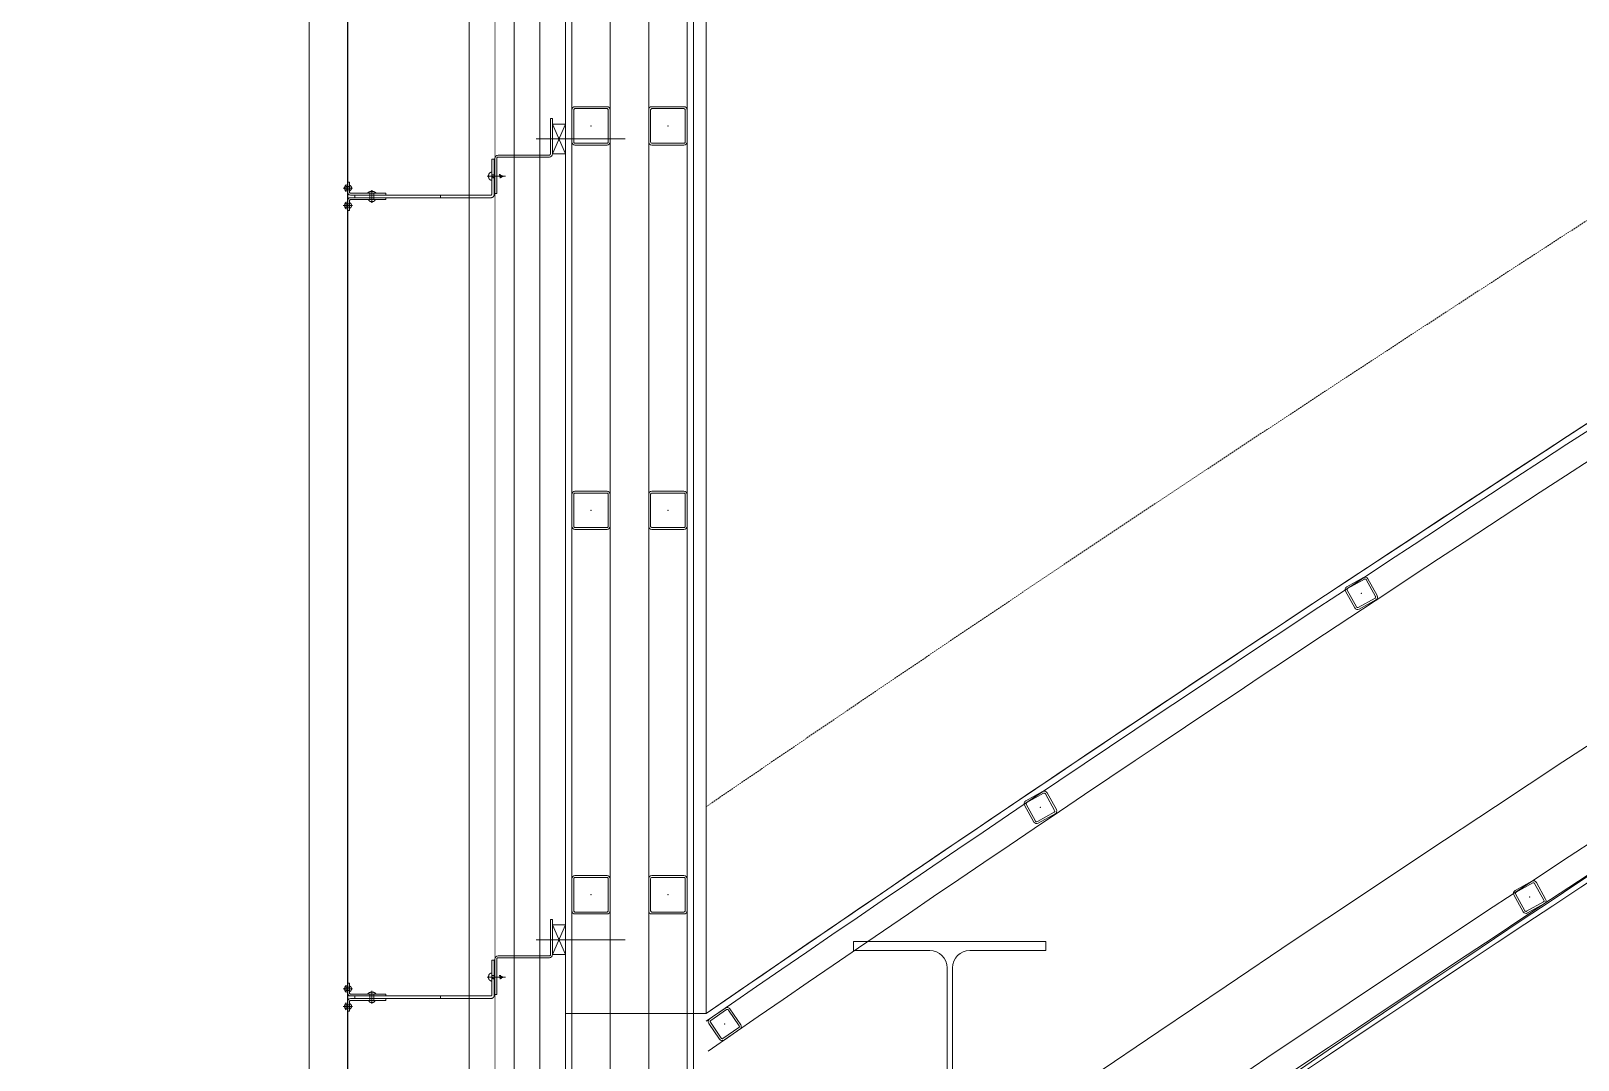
# Model space of a CAD drawing. Extents: x -2749 to 23780, y -1311 to 8245.
# Drawn here: x 7024.1 to 7265.6, y 940.2 to 1100.8 of the extents above; entities that cross this region are included whole.
import ezdxf

# ---------------------------------------------------------------- set-up
doc = ezdxf.new("R2010")
doc.units = 0
doc.header["$MEASUREMENT"] = 0
doc.linetypes.add('DOT2', pattern=[0.125, 0, -0.125])
doc.linetypes.add('HIDDEN', pattern=[0.375, 0.25, -0.125])
doc.layers.get('0').update_dxf_attribs({"color": 9, "lineweight": 9})
for name, color, linetype, lineweight in [('06C', 9, 'Continuous', 9), ('06D', 9, 'Continuous', 9), ('10', 9, 'Continuous', 9), ('11', 9, 'Continuous', 9), ('20', 9, 'DOT2', 9), ('33', 9, 'BATTING', 9), ('35', 9, 'Continuous', 9), ('40', 9, 'Continuous', 9), ('40B', 9, 'Continuous', 9)]:
    doc.layers.add(name, color=color, linetype=linetype, lineweight=lineweight)
doc.linetypes.add('BATTING', pattern='A,0.0001,-0.1,[134,ltypeshp.shx,S=0.1,R=0,X=-0.1,Y=0],-0.2,[134,ltypeshp.shx,S=0.1,R=180,X=0.1,Y=0],-0.1', length=0.4001)

# ---------------------------------------------------------------- blocks, each defined once
blk = doc.blocks.new('p- alum kaplama profil')
at = {"lineweight": 13}
blk.add_lwpolyline([(7.12, 12.59), (7.12, 26.49)], dxfattribs=at)
at = {"lineweight": 5}
blk.add_lwpolyline([(9.44, 15.16), (4.79, 15.16), (4.79, 17.16), (9.44, 17.16)], close=True, dxfattribs=at)
for points in [[(4.79, 15.16), (9.44, 17.16)], [(9.44, 15.16), (4.79, 17.16)]]:
    blk.add_lwpolyline(points, dxfattribs=at)
at = {"lineweight": 18}
blk.add_lwpolyline([(4.09, 6.16), (-1.41, 6.16), (-1.41, 6.46), (4.09, 6.46, 0.414214), (4.29, 6.66), (4.29, 14.66, -0.414214), (4.79, 15.16), (10.29, 15.16), (10.29, 14.86), (4.79, 14.86, 0.414214), (4.59, 14.66), (4.59, 6.66, -0.414214)], format="xyb", close=True, dxfattribs=at)
blk.add_lwpolyline([(-2.06, 5.56), (-2.06, -2.34), (-2.06, -15.69), (-1.66, -15.69), (-1.66, -2.34), (-1.66, 5.56), (-1.66, 5.56), (-1.66, 5.57), (-1.66, 5.57), (-1.66, 5.58), (-1.66, 5.58), (-1.65, 5.59), (-1.65, 5.59), (-1.65, 5.59), (-1.65, 5.6), (-1.65, 5.6), (-1.64, 5.61), (-1.64, 5.61), (-1.64, 5.62), (-1.64, 5.62), (-1.63, 5.62), (-1.63, 5.63), (-1.63, 5.63), (-1.62, 5.63), (-1.62, 5.64), (-1.61, 5.64), (-1.61, 5.64), (-1.61, 5.64), (-1.6, 5.65), (-1.6, 5.65), (-1.59, 5.65), (-1.59, 5.65), (-1.58, 5.65), (-1.58, 5.65), (-1.57, 5.66), (-1.57, 5.66), (-1.56, 5.66), (-1.56, 5.66), (3.94, 5.66), (3.94, 6.06), (-1.56, 6.06), (-1.58, 6.06), (-1.61, 6.05), (-1.63, 6.05), (-1.66, 6.05), (-1.68, 6.04), (-1.7, 6.03), (-1.73, 6.03), (-1.75, 6.02), (-1.77, 6.01), (-1.79, 6), (-1.82, 5.99), (-1.84, 5.97), (-1.86, 5.96), (-1.88, 5.94), (-1.89, 5.93), (-1.91, 5.91), (-1.93, 5.89), (-1.95, 5.87), (-1.96, 5.85), (-1.97, 5.83), (-1.99, 5.81), (-2, 5.79), (-2.01, 5.77), (-2.02, 5.75), (-2.03, 5.72), (-2.04, 5.7), (-2.04, 5.68), (-2.05, 5.65), (-2.05, 5.63), (-2.06, 5.61), (-2.06, 5.58)], close=True)
blk.add_lwpolyline([(-1.66, -2.34), (-2.06, -2.34)])
for points in [[(-2.36, -10.84), (-2.36, -16.39), (-2.36, -16.39, -0.414214), (-2.51, -16.54), (-2.51, -16.54), (-4.06, -16.54), (-4.06, -16.84), (-2.51, -16.84), (-2.51, -16.84, 0.414214), (-2.06, -16.39), (-2.06, -10.84)], [(-1.36, -10.84), (-1.66, -10.84), (-1.66, -16.39, 0.414214), (-1.21, -16.84), (-1.21, -16.84), (0.34, -16.84), (0.34, -16.54), (-1.21, -16.54), (-1.21, -16.54, -0.414214), (-1.36, -16.39), (-1.36, -16.39)]]:
    blk.add_lwpolyline(points, format="xyb", close=True)
for points in [[(1.05, 6.91, -10), (1.29, 7.56, -10)], [(1.29, 4.93, -10), (1.29, 7.8, -10)], [(1.53, 6.82, -10), (1.29, 7.56, -10)], [(0.67, 5.66, -10), (1.91, 5.66, -10)], [(0.67, 5.66, -10), (0.67, 5.64, -10), (0.67, 5.62, -10), (0.67, 5.6, -10), (0.68, 5.58, -10), (0.68, 5.56, -10), (0.69, 5.54, -10), (0.69, 5.52, -10), (0.7, 5.5, -10), (0.7, 5.48, -10), (0.71, 5.46, -10), (0.72, 5.45, -10), (0.73, 5.43, -10), (0.74, 5.41, -10), (0.75, 5.4, -10), (0.76, 5.38, -10), (0.77, 5.36, -10), (0.79, 5.35, -10), (0.8, 5.33, -10), (0.81, 5.32, -10), (0.83, 5.31, -10), (0.84, 5.29, -10), (0.86, 5.28, -10), (0.87, 5.27, -10), (0.89, 5.26, -10), (0.91, 5.25, -10), (0.92, 5.24, -10), (0.94, 5.23, -10), (0.96, 5.22, -10), (0.98, 5.21, -10), (1, 5.21, -10), (1.02, 5.2, -10), (1.03, 5.2, -10)], [(0.96, 5.66, -10), (0.97, 5.66, -10), (0.97, 5.66, -10), (0.97, 5.66, -10), (0.98, 5.66, -10), (0.98, 5.66, -10), (0.99, 5.66, -10), (0.99, 5.66, -10), (1, 5.66, -10), (1, 5.67, -10), (1, 5.67, -10), (1.01, 5.67, -10), (1.01, 5.67, -10), (1.01, 5.67, -10), (1.02, 5.68, -10), (1.02, 5.68, -10), (1.02, 5.68, -10), (1.03, 5.69, -10), (1.03, 5.69, -10), (1.03, 5.69, -10), (1.04, 5.7, -10), (1.04, 5.7, -10), (1.04, 5.7, -10), (1.04, 5.71, -10), (1.04, 5.71, -10), (1.05, 5.72, -10), (1.05, 5.72, -10), (1.05, 5.72, -10), (1.05, 5.73, -10), (1.05, 5.73, -10), (1.05, 5.74, -10), (1.05, 5.74, -10), (1.05, 5.75, -10)], [(1.61, 6.87, -10), (0.98, 6.96, -10)], [(1.33, 5.85, -10), (0.98, 5.88, -10)], [(1.56, 7.05, -10), (1.02, 7.13, -10)], [(1.03, 5.2, -10), (1.04, 5.2, -10), (1.05, 5.19, -10), (1.05, 5.19, -10), (1.06, 5.19, -10), (1.06, 5.19, -10), (1.07, 5.19, -10), (1.07, 5.19, -10), (1.08, 5.19, -10), (1.08, 5.19, -10), (1.09, 5.19, -10), (1.09, 5.18, -10), (1.1, 5.18, -10), (1.1, 5.18, -10), (1.11, 5.18, -10), (1.11, 5.18, -10), (1.12, 5.18, -10), (1.12, 5.18, -10), (1.13, 5.18, -10), (1.13, 5.18, -10), (1.14, 5.18, -10), (1.15, 5.18, -10), (1.15, 5.18, -10), (1.16, 5.17, -10), (1.16, 5.17, -10), (1.17, 5.17, -10), (1.17, 5.17, -10), (1.18, 5.17, -10), (1.18, 5.17, -10), (1.19, 5.17, -10), (1.19, 5.17, -10), (1.2, 5.17, -10), (1.2, 5.17, -10)], [(1.05, 5.83, -10), (1.05, 6.01, -10)], [(1.05, 5.75, -10), (1.05, 5.83, -10)], [(1.2, 5.17, -10), (1.2, 5.2, -10)], [(1.38, 5.2, -10), (1.2, 5.2, -10)], [(1.29, 6.16, -10), (1.29, 6.26, -10)], [(1.38, 5.17, -10), (1.38, 5.2, -10)], [(1.38, 5.17, -10), (1.38, 5.17, -10), (1.39, 5.17, -10), (1.39, 5.17, -10), (1.4, 5.17, -10), (1.41, 5.17, -10), (1.41, 5.17, -10), (1.42, 5.17, -10), (1.42, 5.17, -10), (1.43, 5.17, -10), (1.43, 5.18, -10), (1.44, 5.18, -10), (1.44, 5.18, -10), (1.45, 5.18, -10), (1.45, 5.18, -10), (1.46, 5.18, -10), (1.46, 5.18, -10), (1.47, 5.18, -10), (1.47, 5.18, -10), (1.48, 5.18, -10), (1.48, 5.18, -10), (1.49, 5.18, -10), (1.5, 5.19, -10), (1.5, 5.19, -10), (1.51, 5.19, -10), (1.51, 5.19, -10), (1.52, 5.19, -10), (1.52, 5.19, -10), (1.53, 5.19, -10), (1.53, 5.19, -10), (1.54, 5.19, -10), (1.54, 5.2, -10), (1.55, 5.2, -10)], [(1.53, 5.75, -10), (1.53, 5.92, -10)], [(1.53, 5.75, -10), (1.53, 5.74, -10), (1.53, 5.74, -10), (1.53, 5.73, -10), (1.53, 5.73, -10), (1.53, 5.72, -10), (1.54, 5.72, -10), (1.54, 5.72, -10), (1.54, 5.71, -10), (1.54, 5.71, -10), (1.54, 5.7, -10), (1.54, 5.7, -10), (1.55, 5.7, -10), (1.55, 5.69, -10), (1.55, 5.69, -10), (1.55, 5.69, -10), (1.56, 5.68, -10), (1.56, 5.68, -10), (1.56, 5.68, -10), (1.57, 5.67, -10), (1.57, 5.67, -10), (1.58, 5.67, -10), (1.58, 5.67, -10), (1.58, 5.67, -10), (1.59, 5.66, -10), (1.59, 5.66, -10), (1.6, 5.66, -10), (1.6, 5.66, -10), (1.6, 5.66, -10), (1.61, 5.66, -10), (1.61, 5.66, -10), (1.62, 5.66, -10), (1.62, 5.66, -10)], [(1.55, 5.2, -10), (1.57, 5.2, -10), (1.59, 5.21, -10), (1.6, 5.21, -10), (1.62, 5.22, -10), (1.64, 5.23, -10), (1.66, 5.24, -10), (1.68, 5.25, -10), (1.69, 5.26, -10), (1.71, 5.27, -10), (1.73, 5.28, -10), (1.74, 5.29, -10), (1.76, 5.31, -10), (1.77, 5.32, -10), (1.78, 5.33, -10), (1.8, 5.35, -10), (1.81, 5.36, -10), (1.82, 5.38, -10), (1.83, 5.4, -10), (1.84, 5.41, -10), (1.85, 5.43, -10), (1.86, 5.45, -10), (1.87, 5.46, -10), (1.88, 5.48, -10), (1.89, 5.5, -10), (1.89, 5.52, -10), (1.9, 5.54, -10), (1.9, 5.56, -10), (1.9, 5.58, -10), (1.91, 5.6, -10), (1.91, 5.62, -10), (1.91, 5.64, -10), (1.91, 5.66, -10)], [(-2.86, -13.04, 0), (-0.86, -13.04, 0)], [(-2.36, -12.52, 0), (-2.4, -12.53, 0), (-2.43, -12.56, 0), (-2.47, -12.58, 0), (-2.5, -12.6, 0), (-2.53, -12.63, 0), (-2.56, -12.66, 0), (-2.59, -12.69, 0), (-2.61, -12.73, 0), (-2.63, -12.76, 0), (-2.65, -12.8, 0), (-2.67, -12.84, 0), (-2.68, -12.88, 0), (-2.69, -12.92, 0), (-2.7, -12.96, 0), (-2.71, -13, 0), (-2.71, -13.04, 0), (-2.71, -13.08, 0), (-2.7, -13.13, 0), (-2.69, -13.17, 0), (-2.68, -13.21, 0), (-2.67, -13.25, 0), (-2.65, -13.28, 0), (-2.63, -13.32, 0), (-2.61, -13.36, 0), (-2.59, -13.39, 0), (-2.56, -13.42, 0), (-2.53, -13.45, 0), (-2.5, -13.48, 0), (-2.47, -13.51, 0), (-2.43, -13.53, 0), (-2.4, -13.55, 0), (-2.36, -13.57, 0)], [(-2.36, -13.04, 0), (-2.36, -12.52, 0)], [(-2.36, -13.04, 0), (-2.36, -12.73, 0)], [(-2.36, -12.73, 0), (-2.36, -13.04, 0)], [(-1.36, -12.73, 0), (-2.36, -12.73, 0)], [(-2.36, -13.04, 0), (-2.36, -13.36, 0)], [(-2.36, -13.04, 0), (-2.36, -13.57, 0)], [(-2.36, -13.36, 0), (-2.36, -13.04, 0)], [(-1.36, -13.36, 0), (-2.36, -13.36, 0)], [(-1.36, -13.04, 0), (-1.36, -12.37, 0)], [(-1.36, -13.72, 0), (-1.32, -13.68, 0), (-1.29, -13.65, 0), (-1.26, -13.61, 0), (-1.23, -13.58, 0), (-1.2, -13.54, 0), (-1.18, -13.5, 0), (-1.16, -13.45, 0), (-1.14, -13.41, 0), (-1.12, -13.37, 0), (-1.1, -13.32, 0), (-1.09, -13.28, 0), (-1.08, -13.23, 0), (-1.07, -13.18, 0), (-1.06, -13.14, 0), (-1.06, -13.09, 0), (-1.06, -13.04, 0), (-1.06, -12.99, 0), (-1.06, -12.95, 0), (-1.07, -12.9, 0), (-1.08, -12.85, 0), (-1.09, -12.81, 0), (-1.1, -12.76, 0), (-1.12, -12.72, 0), (-1.14, -12.67, 0), (-1.16, -12.63, 0), (-1.18, -12.59, 0), (-1.2, -12.55, 0), (-1.23, -12.51, 0), (-1.26, -12.47, 0), (-1.29, -12.43, 0), (-1.32, -12.4, 0), (-1.36, -12.37, 0)], [(-1.36, -13.04, 0), (-1.36, -13.72, 0)], [(-2.85, -16.54, 0), (-2.86, -16.51, 0), (-2.87, -16.47, 0), (-2.89, -16.44, 0), (-2.91, -16.41, 0), (-2.93, -16.38, 0), (-2.96, -16.35, 0), (-2.98, -16.33, 0), (-3.01, -16.31, 0), (-3.04, -16.29, 0), (-3.07, -16.27, 0), (-3.11, -16.25, 0), (-3.14, -16.24, 0), (-3.18, -16.23, 0), (-3.21, -16.22, 0), (-3.25, -16.22, 0), (-3.29, -16.22, 0), (-3.32, -16.22, 0), (-3.36, -16.22, 0), (-3.39, -16.23, 0), (-3.43, -16.24, 0), (-3.46, -16.25, 0), (-3.5, -16.27, 0), (-3.53, -16.29, 0), (-3.56, -16.31, 0), (-3.59, -16.33, 0), (-3.61, -16.35, 0), (-3.64, -16.38, 0), (-3.66, -16.41, 0), (-3.68, -16.44, 0), (-3.7, -16.47, 0), (-3.71, -16.51, 0), (-3.73, -16.54, 0)], [(-3.29, -16.54, 0), (-3.73, -16.54, 0)], [(-3.29, -16.54, 0), (-3.55, -16.54, 0)], [(-3.55, -16.54, 0), (-3.29, -16.54, 0)], [(-3.55, -17.04, 0), (-3.55, -16.54, 0)], [(-3.29, -17.54, 0), (-3.29, -16.04, 0)], [(-3.29, -16.54, 0), (-2.85, -16.54, 0)], [(-3.29, -16.54, 0), (-3.03, -16.54, 0)], [(-3.03, -16.54, 0), (-3.29, -16.54, 0)], [(-3.03, -17.04, 0), (-3.03, -16.54, 0)], [(-1, -16.54, 0), (-0.98, -16.51, 0), (-0.97, -16.47, 0), (-0.95, -16.44, 0), (-0.93, -16.41, 0), (-0.91, -16.38, 0), (-0.88, -16.35, 0), (-0.86, -16.33, 0), (-0.83, -16.31, 0), (-0.8, -16.29, 0), (-0.77, -16.27, 0), (-0.73, -16.25, 0), (-0.7, -16.24, 0), (-0.66, -16.23, 0), (-0.63, -16.22, 0), (-0.59, -16.22, 0), (-0.56, -16.22, 0), (-0.52, -16.22, 0), (-0.48, -16.22, 0), (-0.45, -16.23, 0), (-0.41, -16.24, 0), (-0.38, -16.25, 0), (-0.34, -16.27, 0), (-0.31, -16.29, 0), (-0.28, -16.31, 0), (-0.25, -16.33, 0), (-0.23, -16.35, 0), (-0.2, -16.38, 0), (-0.18, -16.41, 0), (-0.16, -16.44, 0), (-0.14, -16.47, 0), (-0.13, -16.51, 0), (-0.12, -16.54, 0)], [(-0.56, -16.54, 0), (-1, -16.54, 0)], [(-0.56, -16.54, 0), (-0.82, -16.54, 0)], [(-0.82, -16.54, 0), (-0.56, -16.54, 0)], [(-0.82, -17.04, 0), (-0.82, -16.54, 0)], [(-0.56, -17.54, 0), (-0.56, -16.04, 0)], [(-0.56, -16.54, 0), (-0.3, -16.54, 0)], [(-0.56, -16.54, 0), (-0.12, -16.54, 0)], [(-0.3, -16.54, 0), (-0.56, -16.54, 0)], [(-0.3, -17.04, 0), (-0.3, -16.54, 0)], [(-3.84, -17.04, 0), (-3.81, -17.07, 0), (-3.78, -17.1, 0), (-3.75, -17.12, 0), (-3.72, -17.15, 0), (-3.69, -17.17, 0), (-3.66, -17.19, 0), (-3.62, -17.21, 0), (-3.59, -17.23, 0), (-3.55, -17.24, 0), (-3.52, -17.26, 0), (-3.48, -17.27, 0), (-3.44, -17.28, 0), (-3.4, -17.28, 0), (-3.36, -17.29, 0), (-3.32, -17.29, 0), (-3.29, -17.29, 0), (-3.25, -17.29, 0), (-3.21, -17.29, 0), (-3.17, -17.28, 0), (-3.13, -17.28, 0), (-3.09, -17.27, 0), (-3.06, -17.26, 0), (-3.02, -17.24, 0), (-2.98, -17.23, 0), (-2.95, -17.21, 0), (-2.91, -17.19, 0), (-2.88, -17.17, 0), (-2.85, -17.15, 0), (-2.82, -17.12, 0), (-2.79, -17.1, 0), (-2.76, -17.07, 0), (-2.73, -17.04, 0)], [(-3.29, -17.04, 0), (-3.84, -17.04, 0)], [(-3.29, -17.04, 0), (-2.73, -17.04, 0)], [(-0.56, -17.04, 0), (-1.11, -17.04, 0)], [(0, -17.04, 0), (-0.03, -17.07, 0), (-0.06, -17.1, 0), (-0.09, -17.12, 0), (-0.12, -17.15, 0), (-0.15, -17.17, 0), (-0.18, -17.19, 0), (-0.22, -17.21, 0), (-0.25, -17.23, 0), (-0.29, -17.24, 0), (-0.33, -17.26, 0), (-0.36, -17.27, 0), (-0.4, -17.28, 0), (-0.44, -17.28, 0), (-0.48, -17.29, 0), (-0.52, -17.29, 0), (-0.56, -17.29, 0), (-0.59, -17.29, 0), (-0.63, -17.29, 0), (-0.67, -17.28, 0), (-0.71, -17.28, 0), (-0.75, -17.27, 0), (-0.79, -17.26, 0), (-0.82, -17.24, 0), (-0.86, -17.23, 0), (-0.89, -17.21, 0), (-0.93, -17.19, 0), (-0.96, -17.17, 0), (-0.99, -17.15, 0), (-1.02, -17.12, 0), (-1.05, -17.1, 0), (-1.08, -17.07, 0), (-1.11, -17.04, 0)], [(-0.56, -17.04, 0), (0, -17.04, 0)]]:
    blk.add_polyline3d(points)
blk = doc.blocks.new('Prf-40x40')
for points in [[(1.5, -2), (-1.5, -2, -0.414214), (-2, -1.5), (-2, 1.5, -0.414214), (-1.5, 2), (1.5, 2, -0.414214), (2, 1.5), (2, -1.5, -0.414214)], [(1.5, -1.7), (-1.5, -1.7, -0.414214), (-1.7, -1.5), (-1.7, 1.5, -0.414214), (-1.5, 1.7), (1.5, 1.7, -0.414214), (1.7, 1.5), (1.7, -1.5, -0.414214)]]:
    blk.add_lwpolyline(points, format="xyb", close=True)
blk.add_point((0, 0))
blk = doc.blocks.new('prf-60x60')
for points in [[(-2.5, -6), (2.5, -6, 0.414214), (3, -5.5), (3, -0.5, 0.414214), (2.5, 0), (-2.5, 0, 0.414214), (-3, -0.5), (-3, -5.5, 0.414214)], [(-2.5, -5.7), (2.5, -5.7, 0.414214), (2.7, -5.5), (2.7, -0.5, 0.414214), (2.5, -0.3), (-2.5, -0.3, 0.414214), (-2.7, -0.5), (-2.7, -5.5, 0.414214)]]:
    blk.add_lwpolyline(points, format="xyb", close=True)
at = {"color": 252}
blk.add_point((0, -3), dxfattribs=at)
blk = doc.blocks.new('prf-300')
at = {"linetype": 'Continuous'}
for p, q in [((0, 29), (30, 29)), ((0, 29), (0, 27.6)), ((30, 29), (30, 27.6)), ((0, 27.6), (11.88, 27.6)), ((30, 27.6), (18.13, 27.6)), ((14.58, 24.9), (14.58, 4.1)), ((15.43, 24.9), (15.43, 4.1)), ((0, 1.4), (11.88, 1.4)), ((0, 0), (0, 1.4)), ((30, 1.4), (18.13, 1.4)), ((30, 0), (30, 1.4)), ((0, 0), (30, 0))]:
    blk.add_line(p, q, dxfattribs=at)
for centre, start, end in [((11.88, 24.9), 0, 90), ((18.13, 24.9), 90, 180), ((11.88, 4.1), 270, 0), ((18.13, 4.1), 180, 270)]:
    blk.add_arc(centre, 2.7, start, end, dxfattribs=at)
blk = doc.blocks.new('A$C35244029')
at = {"layer": '10', "linetype": 'Continuous', "rotation": 34.60157386000044}
blk.add_blockref('prf-300', (-4203.82, -3207.28), dxfattribs=at)
blk = doc.blocks.new('1.KAT PLANI')
at = {"layer": '06C'}
blk.add_lwpolyline([(7067.5, 861.68), (7067.5, 861.68), (7067.5, 2865), (10767.5, 2865), (10767.49, 1989.75)], dxfattribs=at)
at = {"layer": '06D'}
for points in [[(7098.17, 861.98), (7092.5, 861.98), (7092.5, 1450)], [(7099.5, 869.98), (7099.5, 1450)]]:
    blk.add_lwpolyline(points, dxfattribs=at)
blk.add_lwpolyline([(7114.5, 1443), (7120.5, 1443), (7120.5, 895.86), (7114.5, 895.86)], close=True, dxfattribs=at)
blk.add_lwpolyline([(7110.87, 867.48, -0.026656), (7669.43, 1217.59), (7645.2, 1261.33, 0.024327), (7129.77, 941.6, 0.024327)], format="xyb", dxfattribs=at)
at = {"layer": '10'}
for points, const_width in [([(7073.5, 861.68), (7073.5, 2859), (10761.5, 2859), (10761.5, 1989.75)], 0.2), ([(7096.5, 861.98), (7096.5, 1456.63)], 0.1)]:
    blk.add_lwpolyline(points, dxfattribs=dict(at, const_width=const_width))
at = {"layer": '11'}
for points in [[(7107.5, 1450), (7127.5, 1450), (7127.5, 888.86), (7107.5, 888.86)], [(7108.5, 1449), (7126.5, 1449), (7126.5, 889.86), (7108.5, 889.86)]]:
    blk.add_lwpolyline(points, close=True, dxfattribs=at)
blk.add_lwpolyline([(7129.5, 946.27, -0.02439), (7646.76, 1266.77), (7674.86, 1216.03, 0.026932), (7110.87, 862.59), (7110.87, 861.37, -0.027001), (7676.22, 1215.64), (7647.15, 1268.13, 0.024402), (7129.5, 947.48)], format="xyb", dxfattribs=at)
at = {"layer": '33', "ltscale": 0.4}
blk.add_lwpolyline([(7103.47, 1450), (7103.5, 871.53), (7103.5, 871.53)], dxfattribs=at)
at = {"layer": '40'}
blk.add_lwpolyline([(7024.09, 821.21, -0.130719), (9996.87, 1970.74, -0.130719)], format="xyb", dxfattribs=at)
for points in [[(9868.11, 347), (9774.93, 347), (9765.28, 328.25), (9765.28, 326.05), (7108.55, 326.05), (7108.55, 704.15), (7109.42, 704.15, -0.030791), (7737.75, 1104.54), (7703.07, 1167.17, -0.099521), (10004.84, 1897.89), (10012.63, 1826.73, -0.029535), (10726.45, 1862.43), (10726.45, 1862.43), (10726.45, 907.25), (10705.5, 907.25), (10705.5, 825.97, 0.264688)], [(7109.42, 704.15, -0.030791), (7737.75, 1104.54), (7676.22, 1215.64, 0.027001), (7110.87, 861.37), (7109.42, 861.38)]]:
    blk.add_lwpolyline(points, format="xyb", close=True, dxfattribs=at)
at = {"layer": '40B'}
for points in [[(7107.5, 770.11, -0.130102), (10006.37, 1883.89), (9994.68, 1990.76, -0.029312), (10727.44, 2027.57), (10727.5, 916.43, 0.271408), (9762.5, 325), (7107.5, 325)], [(10004.84, 1897.89), (10012.63, 1826.73, -0.029535), (10726.45, 1862.43), (10730.2, 1862.43), (10730.2, 907.23), (10727.5, 907.23), (10727.5, 826.02), (10705.5, 825.97, 0.264688), (9868.11, 347), (9868.11, 325), (7104.8, 325), (7104.8, 861.38), (7110.87, 861.37, -0.029998), (7676.22, 1215.64), (7703.07, 1167.17, -0.099521)], [(7492.5, 1837.5), (7492.5, 1180.2), (7492.78, 1179.73, 0.017274), (7129.5, 947.48), (7107.5, 947.48), (7107.5, 1830), (7107.5, 1837.5), (7492.5, 1837.5)]]:
    blk.add_lwpolyline(points, format="xyb", close=True, dxfattribs=at)
at = {"rotation": 325.3984261400331}
blk.add_blockref('A$C35244029', (12434.05, 1182.45), dxfattribs=at)
at = {"layer": '10'}
for name, p, xscale, rotation in [('p- alum kaplama profil', (7090.34, 1076.86), -1, 270), ('Prf-40x40', (7231.73, 1013.05), -1, 28.99122559832658), ('Prf-40x40', (7181.65, 979.63), -1, 28.99122559832658), ('Prf-40x40', (7258.02, 965.63), -1, 28.99122559832658), ('p- alum kaplama profil', (7090.34, 951.86), -1, 270), ('Prf-40x40', (7132.38, 945.81), -0.9999999999999996, 34.29591848410996)]:
    blk.add_blockref(name, p, dxfattribs=dict(at, xscale=xscale, rotation=rotation))
for p in [(7111.5, 1089), (7123.5, 1089), (7111.5, 1029), (7123.5, 1029), (7111.5, 969), (7123.5, 969)]:
    blk.add_blockref('prf-60x60', p, dxfattribs=at)

msp = doc.modelspace()

# ---------------------------------------------------------------- linework, layer by layer
at = {"layer": '06C'}
msp.add_lwpolyline([(7676.22, 1215.64), (7737.75, 1104.54, 0.030791), (7109.42, 704.15), (7109.42, 847.7)], format="xyb", dxfattribs=at)
at = {"layer": '20', "linetype": 'HIDDEN'}
for points in [[(7129.5, 979.76, -0.152644), (10705.5, 2076.19, -0.10573)], [(7109.42, 775.36, -0.029077), (7709.78, 1155.04)]]:
    msp.add_lwpolyline(points, format="xyb", dxfattribs=at)
at = {"layer": '35'}
msp.add_lwpolyline([(7497.5, 1835), (7497.5, 1182.71), (7497.58, 1182.57, 0.017498), (7129.5, 947.48), (7129.5, 1835)], format="xyb", close=True, dxfattribs=at)

# ---------------------------------------------------------------- block references
at = {"layer": '06D'}
msp.add_blockref('1.KAT PLANI', (0, 0), dxfattribs=at)

doc.saveas('drawing.dxf')
